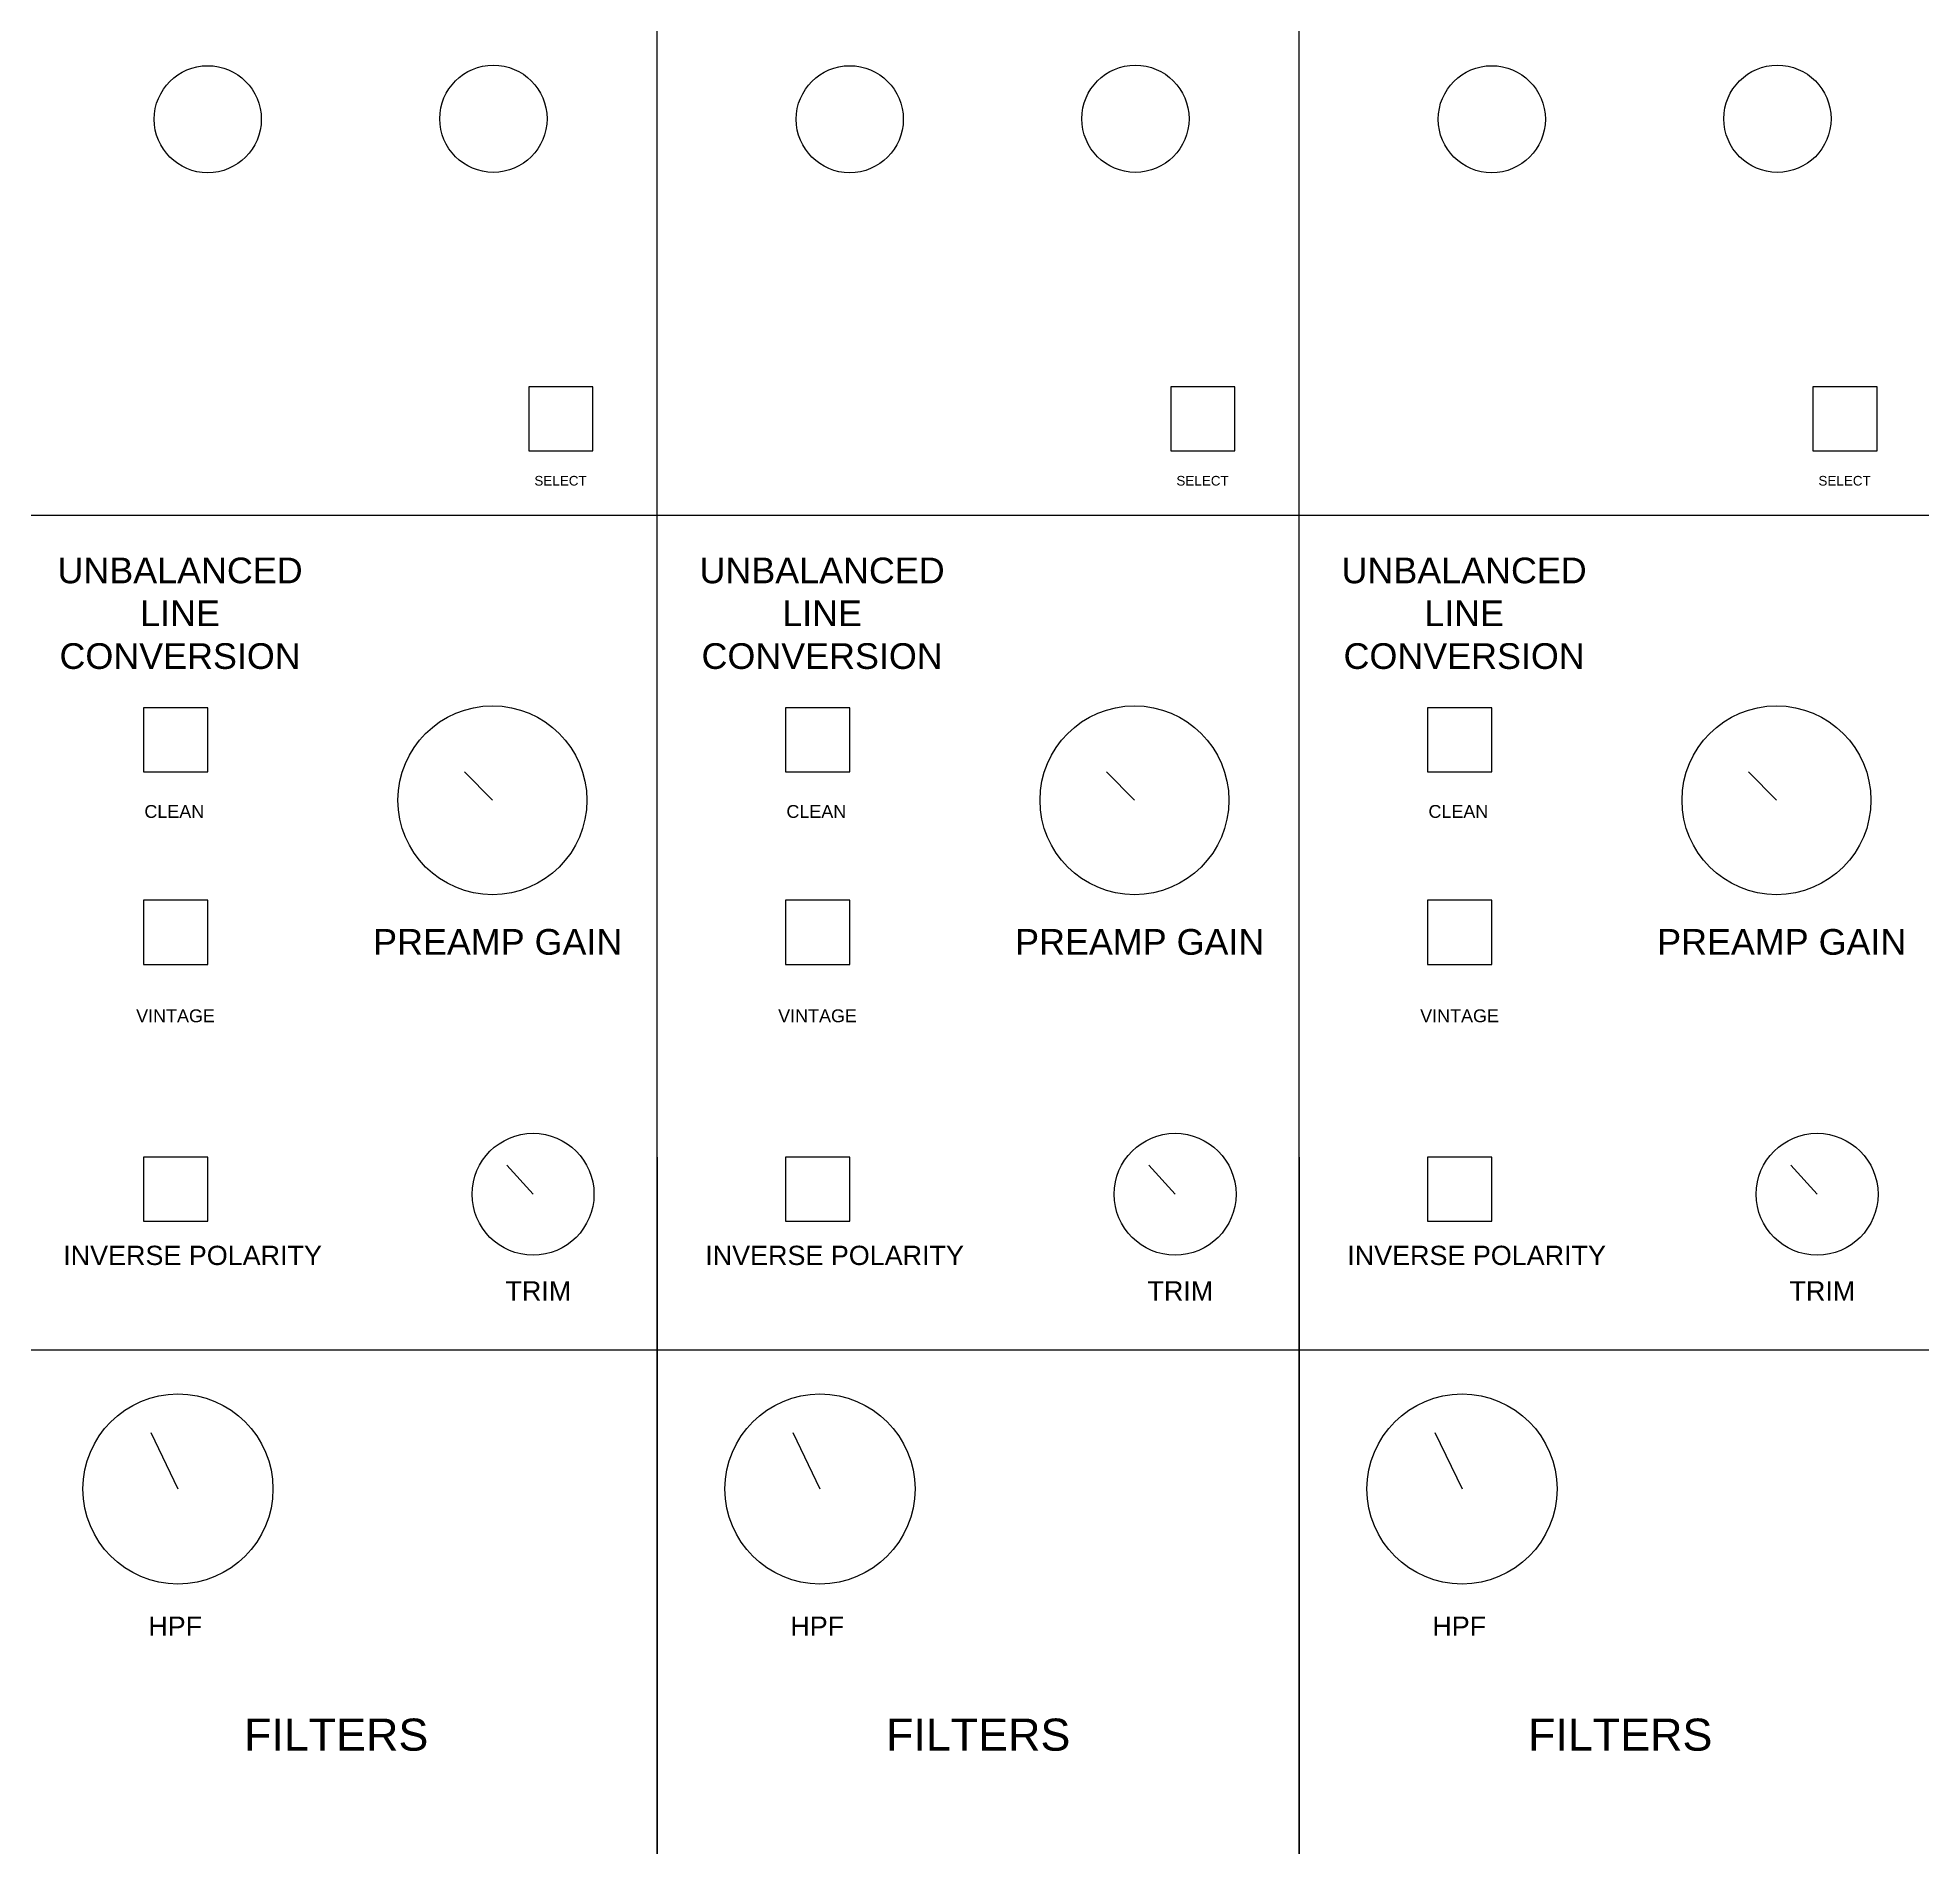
# Model space of a CAD drawing. Header units: inches. Extents: x 0 to 1600, y -1400 to 2600.
# Drawn here: x 903.7 to 1197.3, y 732.5 to 1014.4 of the extents above; entities that cross this region are included whole.
import ezdxf

# ---------------------------------------------------------------- set-up
doc = ezdxf.new("R2010")
doc.units = ezdxf.units.IN
doc.header["$MEASUREMENT"] = 0
doc.layers.get('0').update_dxf_attribs({"lineweight": 25, "true_color": 0xffffff})
doc.styles.add('textstyle162', font='')
doc.styles.add('textstyle167', font='')
doc.styles.add('textstyle168', font='')
doc.styles.add('textstyle178', font='')
doc.styles.add('textstyle183', font='')
doc.styles.add('textstyle184', font='')
doc.styles.add('textstyle306', font='')
doc.styles.add('textstyle311', font='')
doc.styles.add('textstyle312', font='')
doc.styles.add('textstyle337', font='')
doc.styles.add('textstyle342', font='')
doc.styles.add('textstyle343', font='')
doc.styles.add('textstyle353', font='')
doc.styles.add('textstyle358', font='')
doc.styles.add('textstyle359', font='')
doc.styles.add('textstyle706', font='')
doc.styles.add('textstyle711', font='')
doc.styles.add('textstyle712', font='')
doc.styles.add('textstyle737', font='')
doc.styles.add('textstyle742', font='')
doc.styles.add('textstyle743', font='')
doc.styles.add('textstyle752', font='')
doc.styles.add('textstyle757', font='')
doc.styles.add('textstyle758', font='')
doc.styles.add('textstyle881', font='')
doc.styles.add('textstyle886', font='')
doc.styles.add('textstyle887', font='')
doc.styles.get('textstyle162').set_extended_font_data('Liberation Sans')
doc.styles.get('textstyle167').set_extended_font_data('Liberation Sans')
doc.styles.get('textstyle168').set_extended_font_data('Liberation Sans')
doc.styles.get('textstyle178').set_extended_font_data('Liberation Sans')
doc.styles.get('textstyle183').set_extended_font_data('Liberation Sans')
doc.styles.get('textstyle184').set_extended_font_data('Liberation Sans')
doc.styles.get('textstyle306').set_extended_font_data('Liberation Sans')
doc.styles.get('textstyle311').set_extended_font_data('Liberation Sans')
doc.styles.get('textstyle312').set_extended_font_data('Liberation Sans')
doc.styles.get('textstyle337').set_extended_font_data('Liberation Sans')
doc.styles.get('textstyle342').set_extended_font_data('Liberation Sans')
doc.styles.get('textstyle343').set_extended_font_data('Liberation Sans')
doc.styles.get('textstyle353').set_extended_font_data('Liberation Sans')
doc.styles.get('textstyle358').set_extended_font_data('Liberation Sans')
doc.styles.get('textstyle359').set_extended_font_data('Liberation Sans')
doc.styles.get('textstyle706').set_extended_font_data('Liberation Sans')
doc.styles.get('textstyle711').set_extended_font_data('Liberation Sans')
doc.styles.get('textstyle712').set_extended_font_data('Liberation Sans')
doc.styles.get('textstyle737').set_extended_font_data('Liberation Sans')
doc.styles.get('textstyle742').set_extended_font_data('Liberation Sans')
doc.styles.get('textstyle743').set_extended_font_data('Liberation Sans')
doc.styles.get('textstyle752').set_extended_font_data('Liberation Sans')
doc.styles.get('textstyle757').set_extended_font_data('Liberation Sans')
doc.styles.get('textstyle758').set_extended_font_data('Liberation Sans')
doc.styles.get('textstyle881').set_extended_font_data('Liberation Sans')
doc.styles.get('textstyle886').set_extended_font_data('Liberation Sans')
doc.styles.get('textstyle887').set_extended_font_data('Liberation Sans')

msp = doc.modelspace()

# ---------------------------------------------------------------- linework, layer by layer
for p, q in [((1000.22, -1400), (1000.22, 1200)), ((1100.22, -1400), (1100.22, 1200)), ((1000.22, 1000), (1000.22, 1030)), ((1100.22, 1000), (1100.22, 1030)), ((1000.22, 940), (1000.22, 1000)), ((1100.22, 940), (1100.22, 1000)), ((980.22, 960), (980.22, 950)), ((990.22, 960), (980.22, 960)), ((990.22, 950), (990.22, 960)), ((1080.22, 960), (1080.22, 950)), ((1090.22, 960), (1080.22, 960)), ((1090.22, 950), (1090.22, 960)), ((1180.22, 960), (1180.22, 950)), ((1190.22, 960), (1180.22, 960)), ((1190.22, 950), (1190.22, 960)), ((980.22, 950), (990.22, 950)), ((1080.22, 950), (1090.22, 950)), ((1180.22, 950), (1190.22, 950)), ((900.22, 940), (950.22, 940)), ((950.22, 940), (1000.22, 940)), ((1000.22, 840), (1000.22, 940)), ((1000.22, 940), (1050.22, 940)), ((1050.22, 940), (1100.22, 940)), ((1100.22, 840), (1100.22, 940)), ((1100.22, 940), (1150.22, 940)), ((1150.22, 940), (1200.22, 940)), ((920.22, 910), (920.22, 900)), ((930.22, 910), (920.22, 910)), ((930.22, 900), (930.22, 910)), ((1020.22, 910), (1020.22, 900)), ((1030.22, 910), (1020.22, 910)), ((1030.22, 900), (1030.22, 910)), ((1120.22, 910), (1120.22, 900)), ((1130.22, 910), (1120.22, 910)), ((1130.22, 900), (1130.22, 910)), ((920.22, 900), (930.22, 900)), ((970.22, 900), (974.56, 895.58)), ((1020.22, 900), (1030.22, 900)), ((1070.22, 900), (1074.56, 895.58)), ((1120.22, 900), (1130.22, 900)), ((1170.22, 900), (1174.56, 895.58)), ((920.22, 880), (920.22, 870)), ((930.22, 880), (920.22, 880)), ((930.22, 870), (930.22, 880)), ((1020.22, 880), (1020.22, 870)), ((1030.22, 880), (1020.22, 880)), ((1030.22, 870), (1030.22, 880)), ((1120.22, 880), (1120.22, 870)), ((1130.22, 880), (1120.22, 880)), ((1130.22, 870), (1130.22, 880)), ((920.22, 870), (930.22, 870)), ((1020.22, 870), (1030.22, 870)), ((1120.22, 870), (1130.22, 870)), ((920.22, 840), (920.22, 830)), ((930.22, 840), (920.22, 840)), ((930.22, 830), (930.22, 840)), ((1000.22, 840), (1000.22, 440)), ((1020.22, 840), (1020.22, 830)), ((1030.22, 840), (1020.22, 840)), ((1030.22, 830), (1030.22, 840)), ((1100.22, 840), (1100.22, 440)), ((1120.22, 840), (1120.22, 830)), ((1130.22, 840), (1120.22, 840)), ((1130.22, 830), (1130.22, 840)), ((976.8, 838.72), (980.89, 834.21)), ((1076.8, 838.72), (1080.89, 834.21)), ((1176.8, 838.72), (1180.89, 834.21)), ((920.22, 830), (930.22, 830)), ((1020.22, 830), (1030.22, 830)), ((1120.22, 830), (1130.22, 830)), ((900.22, 810), (1000.22, 810)), ((1000.22, 810), (1100.22, 810)), ((1100.22, 810), (1200.22, 810)), ((921.37, 797.09), (925.58, 788.3)), ((1021.37, 797.09), (1025.58, 788.3)), ((1121.37, 797.09), (1125.58, 788.3))]:
    msp.add_line(p, q)
for centre, radius in [((930.22, 1001.66), 8.34), ((974.71, 1001.73), 8.35), ((1030.22, 1001.66), 8.34), ((1074.71, 1001.73), 8.35), ((1130.22, 1001.66), 8.34), ((1174.71, 1001.73), 8.35), ((974.56, 895.58), 14.71), ((1074.56, 895.58), 14.71), ((1174.56, 895.58), 14.71), ((980.89, 834.21), 9.49), ((1080.89, 834.21), 9.49), ((1180.89, 834.21), 9.49), ((925.58, 788.3), 14.8), ((1025.58, 788.3), 14.8), ((1125.58, 788.3), 14.8)]:
    msp.add_circle(centre, radius)

# ---------------------------------------------------------------- texts
at = {"char_height": 1}
for s, insert, attachment_point, style in [('\\C7;\\H1.5;SELECT', (985.17, 945.34), 5, 'textstyle887'), ('\\C7;\\H1.5;SELECT', (1085.17, 945.34), 5, 'textstyle886'), ('\\C7;\\H1.5;SELECT', (1185.17, 945.34), 5, 'textstyle881'), ('\\C7;\\H4;UNBALANCED\\PLINE \\PCONVERSION', (925.91, 924.68), 5, 'textstyle712'), ('\\C7;\\H4;UNBALANCED\\PLINE \\PCONVERSION', (1025.91, 924.68), 5, 'textstyle711'), ('\\C7;\\H4;UNBALANCED\\PLINE \\PCONVERSION', (1125.91, 924.68), 5, 'textstyle706'), ('\\C7;\\H2;CLEAN', (925.01, 893.82), 5, 'textstyle743'), ('\\C7;\\H2;CLEAN', (1025.01, 893.82), 5, 'textstyle742'), ('\\C7;\\H2;CLEAN', (1125.01, 893.82), 5, 'textstyle737'), ('\\C7;\\H4;PREAMP GAIN', (955.98, 875.52), 1, 'textstyle343'), ('\\C7;\\H4;PREAMP GAIN', (1055.98, 875.52), 1, 'textstyle342'), ('\\C7;\\H4;PREAMP GAIN', (1155.98, 875.52), 1, 'textstyle337'), ('\\C7;\\H2;VINTAGE', (925.2, 861.99), 5, 'textstyle758'), ('\\C7;\\H2;VINTAGE', (1025.2, 861.99), 5, 'textstyle757'), ('\\C7;\\H2;VINTAGE', (1125.2, 861.99), 5, 'textstyle752'), ('\\C7;\\H3;INVERSE POLARITY', (907.71, 826.19), 1, 'textstyle312'), ('\\C7;\\H3;INVERSE POLARITY', (1007.71, 826.19), 1, 'textstyle311'), ('\\C7;\\H3;INVERSE POLARITY', (1107.71, 826.19), 1, 'textstyle306'), ('\\C7;\\H3;TRIM', (976.59, 820.66), 1, 'textstyle359'), ('\\C7;\\H3;TRIM', (1076.59, 820.66), 1, 'textstyle358'), ('\\C7;\\H3;TRIM', (1176.59, 820.66), 1, 'textstyle353'), ('\\C7;\\H3;HPF', (925.15, 766.93), 5, 'textstyle184'), ('\\C7;\\H3;HPF', (1025.15, 766.93), 5, 'textstyle183'), ('\\C7;\\H3;HPF', (1125.15, 766.93), 5, 'textstyle178'), ('\\C7;\\H5;FILTERS', (950.22, 750), 5, 'textstyle168'), ('\\C7;\\H5;FILTERS', (1050.22, 750), 5, 'textstyle167'), ('\\C7;\\H5;FILTERS', (1150.22, 750), 5, 'textstyle162')]:
    msp.add_mtext(s, dxfattribs=dict(at, insert=insert, attachment_point=attachment_point, style=style))

doc.saveas('drawing.dxf')
